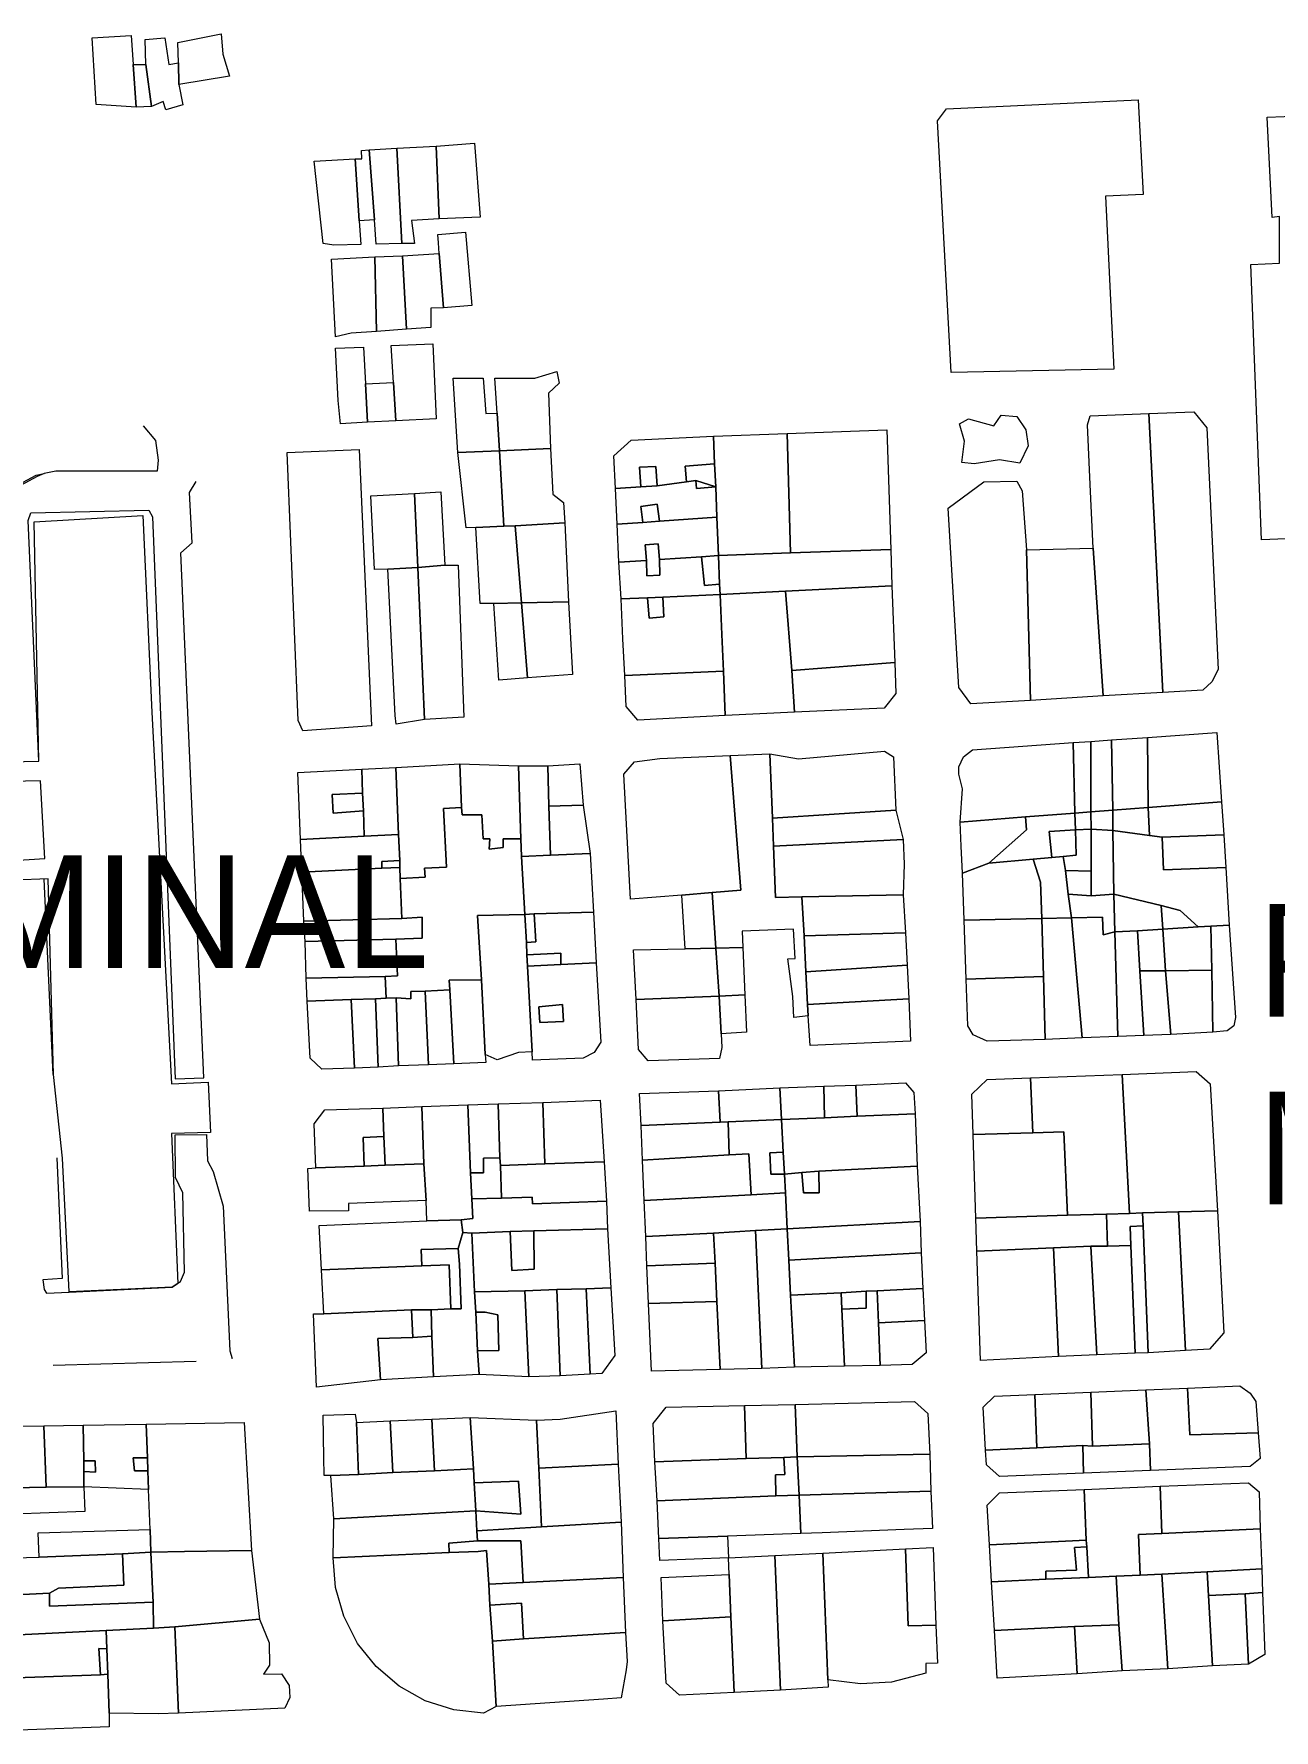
# Model space of a CAD drawing. Header units: inches. Extents: x 1138763 to 1140867, y 1050756 to 1053008.
# Drawn here: x 1139404.4 to 1139679.6, y 1052629.6 to 1053006 of the extents above; entities that cross this region are included whole.
import ezdxf

# ---------------------------------------------------------------- set-up
doc = ezdxf.new("R2010")
doc.units = ezdxf.units.IN
doc.header["$MEASUREMENT"] = 0
doc.linetypes.add('HIDDEN2', pattern=[0.1875, 0.125, -0.0625])
for name, color, linetype, lineweight in [('INTERCEPTORES REDISEÑADOS', 92, 'HIDDEN2', 53), ('LimEdif_AM', 44, 'Continuous', 5), ('ViaPrin_AM', 1, 'Continuous', 15)]:
    doc.layers.add(name, color=color, linetype=linetype, lineweight=lineweight)

msp = doc.modelspace()

# ---------------------------------------------------------------- linework, layer by layer
at = {"layer": 'LimEdif_AM'}
for points in [[(1139426.44, 1052999.25), (1139427.06, 1052989.75), (1139418.19, 1052990.37), (1139417.31, 1053005.12), (1139425.94, 1053005.62), (1139426.44, 1052999.25)], [(1139429.19, 1052999.25), (1139429.06, 1053004.75), (1139433.44, 1053005.12), (1139434.31, 1052999.25), (1139436.44, 1052999.62), (1139436.56, 1052994.75), (1139437.44, 1052990.25), (1139433.69, 1052989.12), (1139433.06, 1052991), (1139430.44, 1052989.87), (1139429.19, 1052999.25)], [(1139445.94, 1053006), (1139446.31, 1053001.5), (1139447.81, 1052996.62), (1139436.56, 1052994.75), (1139436.44, 1052999.62), (1139436.31, 1053004.12), (1139445.94, 1053006)], [(1139426.44, 1052999.25), (1139429.19, 1052999.25), (1139430.44, 1052989.87), (1139427.06, 1052989.75), (1139426.44, 1052999.25)], [(1139607.94, 1052930.87), (1139604.94, 1052986.75), (1139606.94, 1052989.37), (1139649.44, 1052991.37), (1139650.56, 1052970.37), (1139642.19, 1052970), (1139644.06, 1052931.62), (1139607.94, 1052930.87)], [(1139693.19, 1052965.87), (1139690.19, 1052965.75), (1139690.69, 1052955.75), (1139693.19, 1052956), (1139693.19, 1052894.37), (1139676.81, 1052893.75), (1139674.44, 1052954.87), (1139680.81, 1052955.12), (1139680.81, 1052965.5), (1139679.19, 1052965.25), (1139678.06, 1052987.5), (1139693.19, 1052988.12), (1139693.19, 1052965.87)], [(1139478.81, 1052980.25), (1139484.94, 1052980.62), (1139486.06, 1052959.5), (1139480.31, 1052959.37), (1139479.94, 1052964.75), (1139478.81, 1052980.25)], [(1139484.94, 1052980.62), (1139493.69, 1052981.12), (1139494.31, 1052965), (1139488.19, 1052964.62), (1139488.81, 1052959.5), (1139486.06, 1052959.5), (1139484.94, 1052980.62)], [(1139493.69, 1052981.12), (1139502.19, 1052981.75), (1139503.44, 1052965.37), (1139494.31, 1052965), (1139493.69, 1052981.12)], [(1139476.56, 1052964.5), (1139476.94, 1052959.25), (1139470.94, 1052959.12), (1139468.56, 1052959.5), (1139466.56, 1052977.75), (1139475.69, 1052978.25), (1139476.56, 1052964.5)], [(1139475.69, 1052978.25), (1139477.19, 1052978.25), (1139477.06, 1052980.12), (1139478.81, 1052980.25), (1139479.94, 1052964.75), (1139476.56, 1052964.5), (1139475.69, 1052978.25)], [(1139494.31, 1052957.25), (1139494.19, 1052959.62), (1139494.06, 1052961.5), (1139500.19, 1052962), (1139501.56, 1052945.75), (1139495.31, 1052945.25), (1139494.31, 1052957.25)], [(1139480.44, 1052940), (1139474.81, 1052939.62), (1139471.31, 1052938.75), (1139470.44, 1052956), (1139480.06, 1052956.5), (1139480.44, 1052940)], [(1139480.06, 1052956.5), (1139486.19, 1052956.75), (1139487.06, 1052940.5), (1139480.44, 1052940), (1139480.06, 1052956.5)], [(1139486.19, 1052956.75), (1139494.31, 1052957.25), (1139495.31, 1052945.25), (1139492.44, 1052945.12), (1139492.44, 1052940.87), (1139487.06, 1052940.5), (1139486.19, 1052956.75)], [(1139477.94, 1052928.37), (1139478.44, 1052919.87), (1139472.44, 1052919.5), (1139471.94, 1052924.62), (1139471.31, 1052936.25), (1139477.56, 1052936.5), (1139477.94, 1052928.37)], [(1139484.19, 1052928.62), (1139483.69, 1052936.87), (1139492.94, 1052937.25), (1139493.69, 1052920.62), (1139484.69, 1052920.12), (1139484.19, 1052928.62)], [(1139477.94, 1052928.37), (1139484.19, 1052928.62), (1139484.69, 1052920.12), (1139478.44, 1052919.87), (1139477.94, 1052928.37)], [(1139507.69, 1052913.5), (1139498.44, 1052913.12), (1139497.44, 1052929.62), (1139504.06, 1052929.62), (1139504.69, 1052921.75), (1139507.19, 1052921.87), (1139507.69, 1052913.5)], [(1139507.19, 1052921.87), (1139506.69, 1052929.62), (1139515.56, 1052929.62), (1139520.44, 1052931.12), (1139520.94, 1052928.5), (1139518.56, 1052926.25), (1139519.06, 1052914), (1139507.69, 1052913.5), (1139507.19, 1052921.87)], [(1139613.06, 1052910.62), (1139610.31, 1052910.87), (1139610.94, 1052915.62), (1139609.81, 1052919.5), (1139611.81, 1052920.62), (1139617.44, 1052919), (1139619.06, 1052921.37), (1139622.56, 1052921.12), (1139624.56, 1052918.12), (1139625.06, 1052914.62), (1139623.19, 1052910.75), (1139618.69, 1052911.5), (1139613.06, 1052910.62)], [(1139639.44, 1052891.87), (1139638.81, 1052906), (1139638.19, 1052919.25), (1139638.81, 1052921.25), (1139651.81, 1052921.75), (1139654.94, 1052859.87), (1139641.69, 1052859.12), (1139639.44, 1052891.87)], [(1139651.81, 1052921.75), (1139661.81, 1052922.12), (1139664.69, 1052918.62), (1139667.19, 1052865), (1139665.81, 1052862.25), (1139663.81, 1052860.37), (1139654.94, 1052859.87), (1139651.81, 1052921.75)], [(1139555.44, 1052910.62), (1139548.94, 1052910.12), (1139549.19, 1052906.62), (1139542.69, 1052905.75), (1139542.44, 1052910), (1139538.81, 1052909.87), (1139539.06, 1052905.5), (1139533.44, 1052905.12), (1139533.06, 1052912.37), (1139536.94, 1052915.87), (1139555.19, 1052916.75), (1139555.44, 1052910.62)], [(1139555.19, 1052916.75), (1139571.56, 1052917.37), (1139572.31, 1052890.87), (1139556.31, 1052890.25), (1139555.94, 1052898.75), (1139555.69, 1052905.5), (1139555.44, 1052910.62), (1139555.19, 1052916.75)], [(1139571.56, 1052917.37), (1139593.69, 1052918.12), (1139594.56, 1052891.62), (1139572.31, 1052890.87), (1139571.56, 1052917.37)], [(1139464.06, 1052851.37), (1139463.06, 1052853.62), (1139460.56, 1052913.12), (1139476.56, 1052913.75), (1139479.31, 1052852.5), (1139464.06, 1052851.37)], [(1139507.69, 1052913.5), (1139508.69, 1052896.75), (1139502.44, 1052896.5), (1139500.31, 1052896.37), (1139498.44, 1052913.12), (1139507.69, 1052913.5)], [(1139519.06, 1052914), (1139519.56, 1052903.87), (1139521.94, 1052902), (1139522.19, 1052897.5), (1139511.19, 1052896.87), (1139508.69, 1052896.75), (1139507.69, 1052913.5), (1139519.06, 1052914)], [(1139542.69, 1052905.75), (1139539.06, 1052905.5), (1139538.81, 1052909.87), (1139542.44, 1052910), (1139542.69, 1052905.75)], [(1139551.31, 1052906.87), (1139549.19, 1052906.62), (1139548.94, 1052910.12), (1139555.44, 1052910.62), (1139555.69, 1052905.5), (1139551.31, 1052906.87)], [(1139551.31, 1052906.87), (1139551.44, 1052905.12), (1139555.69, 1052905.5), (1139555.94, 1052898.75), (1139543.19, 1052897.87), (1139542.69, 1052901.62), (1139539.06, 1052901.12), (1139539.56, 1052897.62), (1139533.81, 1052897.25), (1139533.44, 1052905.12), (1139539.06, 1052905.5), (1139542.69, 1052905.75), (1139549.19, 1052906.62), (1139551.31, 1052906.87)], [(1139555.69, 1052905.5), (1139551.44, 1052905.12), (1139551.31, 1052906.87), (1139555.69, 1052905.5)], [(1139624.69, 1052891.5), (1139625.56, 1052858.12), (1139612.31, 1052857.37), (1139609.69, 1052861), (1139607.31, 1052900.75), (1139615.19, 1052906.62), (1139622.56, 1052906.75), (1139623.69, 1052904.62), (1139624.69, 1052891.5)], [(1139489.56, 1052887.62), (1139482.94, 1052887.25), (1139479.94, 1052887.12), (1139479.19, 1052903.5), (1139488.81, 1052904), (1139489.56, 1052887.62)], [(1139488.81, 1052904), (1139494.69, 1052904.37), (1139495.56, 1052888.12), (1139489.56, 1052887.62), (1139488.81, 1052904)], [(1139543.19, 1052897.87), (1139539.56, 1052897.62), (1139539.06, 1052901.12), (1139542.69, 1052901.62), (1139543.19, 1052897.87)], [(1139412.19, 1052726.87), (1139410.69, 1052756.5), (1139408.69, 1052775.12), (1139407.56, 1052818.5), (1139400.06, 1052818.25), (1139399.81, 1052822.62), (1139406.81, 1052823), (1139405.81, 1052840.25), (1139399.19, 1052840.12), (1139398.94, 1052844.5), (1139405.44, 1052844.62), (1139404.44, 1052897.75), (1139428.56, 1052899.12), (1139430.56, 1052855.5), (1139434.94, 1052773), (1139443.06, 1052773.37), (1139443.56, 1052762.25), (1139434.94, 1052762), (1139436.31, 1052728.75), (1139435.06, 1052727.87), (1139412.19, 1052726.87)], [(1139555.94, 1052898.75), (1139556.31, 1052890.25), (1139552.56, 1052890), (1139543.19, 1052889.37), (1139542.94, 1052892.87), (1139540.06, 1052892.62), (1139540.31, 1052889.12), (1139534.19, 1052888.75), (1139533.81, 1052897.25), (1139539.56, 1052897.62), (1139543.19, 1052897.87), (1139555.94, 1052898.75)], [(1139511.19, 1052896.87), (1139512.56, 1052879.75), (1139506.44, 1052879.62), (1139503.44, 1052879.62), (1139502.44, 1052896.5), (1139508.69, 1052896.75), (1139511.19, 1052896.87)], [(1139522.19, 1052897.5), (1139523.06, 1052880), (1139512.56, 1052879.75), (1139511.19, 1052896.87), (1139522.19, 1052897.5)], [(1139543.19, 1052889.37), (1139543.31, 1052885.87), (1139540.44, 1052885.75), (1139540.31, 1052889.12), (1139540.06, 1052892.62), (1139542.94, 1052892.87), (1139543.19, 1052889.37)], [(1139594.56, 1052891.62), (1139594.81, 1052883.5), (1139571.19, 1052882.37), (1139556.69, 1052881.62), (1139556.56, 1052883.87), (1139556.31, 1052890.25), (1139572.31, 1052890.87), (1139594.56, 1052891.62)], [(1139624.69, 1052891.5), (1139639.44, 1052891.87), (1139641.69, 1052859.12), (1139625.56, 1052858.12), (1139624.69, 1052891.5)], [(1139489.56, 1052887.62), (1139491.06, 1052853.87), (1139484.81, 1052852.87), (1139484.56, 1052854.75), (1139482.94, 1052887.25), (1139489.56, 1052887.62)], [(1139495.56, 1052888.12), (1139498.56, 1052888.12), (1139499.81, 1052854.37), (1139491.06, 1052853.87), (1139489.56, 1052887.62), (1139495.56, 1052888.12)], [(1139552.56, 1052890), (1139553.19, 1052883.62), (1139556.56, 1052883.87), (1139556.69, 1052881.62), (1139543.94, 1052881), (1139540.56, 1052880.87), (1139534.69, 1052880.62), (1139534.19, 1052888.75), (1139540.31, 1052889.12), (1139540.44, 1052885.75), (1139543.31, 1052885.87), (1139543.19, 1052889.37), (1139552.56, 1052890)], [(1139556.31, 1052890.25), (1139556.56, 1052883.87), (1139553.19, 1052883.62), (1139552.56, 1052890), (1139556.31, 1052890.25)], [(1139594.81, 1052883.5), (1139595.44, 1052866.5), (1139572.56, 1052864.75), (1139571.19, 1052882.37), (1139594.81, 1052883.5)], [(1139512.56, 1052879.75), (1139513.94, 1052863.12), (1139507.56, 1052862.62), (1139506.44, 1052879.62), (1139512.56, 1052879.75)], [(1139523.06, 1052880), (1139523.94, 1052863.87), (1139513.94, 1052863.12), (1139512.56, 1052879.75), (1139523.06, 1052880)], [(1139556.69, 1052881.62), (1139557.06, 1052872.75), (1139557.44, 1052864.62), (1139535.56, 1052863.62), (1139535.06, 1052871.75), (1139534.69, 1052880.62), (1139540.56, 1052880.87), (1139540.94, 1052876.37), (1139544.19, 1052876.62), (1139543.94, 1052881), (1139556.69, 1052881.62)], [(1139543.94, 1052881), (1139544.19, 1052876.62), (1139540.94, 1052876.37), (1139540.56, 1052880.87), (1139543.94, 1052881)], [(1139571.19, 1052882.37), (1139572.56, 1052864.75), (1139573.19, 1052855.5), (1139557.81, 1052854.75), (1139557.44, 1052864.62), (1139557.06, 1052872.75), (1139556.69, 1052881.62), (1139571.19, 1052882.37)], [(1139557.44, 1052864.62), (1139557.81, 1052854.75), (1139538.44, 1052853.75), (1139535.81, 1052856.75), (1139535.56, 1052863.62), (1139557.44, 1052864.62)], [(1139595.44, 1052866.5), (1139595.69, 1052859.62), (1139593.06, 1052856.37), (1139573.19, 1052855.5), (1139572.56, 1052864.75), (1139595.44, 1052866.5)], [(1139635.06, 1052848.75), (1139638.94, 1052849), (1139638.94, 1052833.37), (1139635.44, 1052833.12), (1139635.06, 1052848.75)], [(1139638.94, 1052849), (1139643.56, 1052849.37), (1139643.81, 1052833.75), (1139638.94, 1052833.37), (1139638.94, 1052849)], [(1139643.56, 1052849.37), (1139651.56, 1052849.87), (1139651.69, 1052834.37), (1139643.81, 1052833.75), (1139643.56, 1052849.37)], [(1139651.56, 1052849.87), (1139666.94, 1052851), (1139667.94, 1052835.62), (1139651.69, 1052834.37), (1139651.56, 1052849.87)], [(1139554.94, 1052815.5), (1139548.19, 1052814.87), (1139536.81, 1052814), (1139535.31, 1052841.75), (1139537.69, 1052844.5), (1139543.31, 1052845.25), (1139558.94, 1052845.87), (1139561.31, 1052816), (1139554.94, 1052815.5)], [(1139558.94, 1052845.87), (1139567.69, 1052846.25), (1139568.31, 1052832), (1139568.56, 1052825.75), (1139568.94, 1052814.37), (1139574.81, 1052814.5), (1139575.31, 1052805.87), (1139575.69, 1052797.87), (1139576.06, 1052790.62), (1139576.19, 1052788.12), (1139573.06, 1052787.75), (1139572.81, 1052792.37), (1139571.69, 1052800.75), (1139573.31, 1052800.87), (1139572.94, 1052807.37), (1139561.56, 1052806.87), (1139561.69, 1052803.25), (1139555.69, 1052803.12), (1139554.94, 1052815.5), (1139561.31, 1052816), (1139558.94, 1052845.87)], [(1139567.69, 1052846.25), (1139574.06, 1052845.12), (1139593.19, 1052846.87), (1139595.19, 1052845.62), (1139595.69, 1052833.75), (1139568.31, 1052832), (1139567.69, 1052846.25)], [(1139635.44, 1052833.12), (1139624.44, 1052832.25), (1139609.94, 1052831.12), (1139610.44, 1052838.5), (1139609.69, 1052841.75), (1139609.69, 1052843.37), (1139610.69, 1052845.62), (1139612.69, 1052847.12), (1139635.06, 1052848.75), (1139635.44, 1052833.12)], [(1139477.31, 1052837.5), (1139470.56, 1052837.25), (1139470.81, 1052833.12), (1139477.56, 1052833.62), (1139477.69, 1052828), (1139463.56, 1052827.25), (1139462.94, 1052842.12), (1139477.19, 1052842.87), (1139477.31, 1052837.5)], [(1139477.19, 1052842.87), (1139484.69, 1052843.25), (1139485.31, 1052828.37), (1139477.69, 1052828), (1139477.56, 1052833.62), (1139477.31, 1052837.5), (1139477.19, 1052842.87)], [(1139484.69, 1052843.25), (1139498.94, 1052844), (1139499.31, 1052834.37), (1139495.31, 1052834.12), (1139495.94, 1052821.12), (1139491.06, 1052820.87), (1139491.19, 1052818.87), (1139485.69, 1052818.62), (1139485.56, 1052821), (1139485.56, 1052822.62), (1139485.31, 1052828.37), (1139484.69, 1052843.25)], [(1139498.94, 1052844), (1139511.94, 1052843.62), (1139512.44, 1052827.37), (1139508.56, 1052827.37), (1139508.56, 1052825.5), (1139505.44, 1052825.12), (1139505.56, 1052827.37), (1139504.06, 1052827.37), (1139503.81, 1052832.75), (1139499.44, 1052832.75), (1139499.31, 1052834.37), (1139498.94, 1052844)], [(1139511.94, 1052843.62), (1139518.44, 1052843.62), (1139518.69, 1052834.62), (1139519.06, 1052823.75), (1139512.56, 1052823.5), (1139512.44, 1052827.37), (1139511.94, 1052843.62)], [(1139518.44, 1052843.62), (1139525.56, 1052844), (1139526.31, 1052834.87), (1139518.69, 1052834.62), (1139518.44, 1052843.62)], [(1139477.56, 1052833.62), (1139470.81, 1052833.12), (1139470.56, 1052837.25), (1139477.31, 1052837.5), (1139477.56, 1052833.62)], [(1139512.44, 1052827.37), (1139512.56, 1052823.5), (1139513.31, 1052810.62), (1139502.81, 1052810.37), (1139503.69, 1052796.12), (1139496.56, 1052796), (1139496.69, 1052793.87), (1139491.19, 1052793.62), (1139488.06, 1052793.5), (1139488.06, 1052791.87), (1139484.81, 1052792.12), (1139482.56, 1052792), (1139482.31, 1052796.87), (1139485.06, 1052797), (1139484.69, 1052805.12), (1139490.56, 1052805.37), (1139490.56, 1052810), (1139486.06, 1052809.75), (1139485.69, 1052818.62), (1139491.19, 1052818.87), (1139491.06, 1052820.87), (1139495.94, 1052821.12), (1139495.31, 1052834.12), (1139499.31, 1052834.37), (1139499.44, 1052832.75), (1139503.81, 1052832.75), (1139504.06, 1052827.37), (1139505.56, 1052827.37), (1139505.44, 1052825.12), (1139508.56, 1052825.5), (1139508.56, 1052827.37), (1139512.44, 1052827.37)], [(1139526.31, 1052834.87), (1139527.81, 1052824.12), (1139519.06, 1052823.75), (1139518.69, 1052834.62), (1139526.31, 1052834.87)], [(1139651.69, 1052834.37), (1139651.94, 1052828.12), (1139643.81, 1052829.25), (1139643.81, 1052833.75), (1139651.69, 1052834.37)], [(1139667.94, 1052835.62), (1139668.44, 1052828.25), (1139654.81, 1052827.75), (1139651.94, 1052828.12), (1139651.69, 1052834.37), (1139667.94, 1052835.62)], [(1139595.69, 1052833.75), (1139597.31, 1052827.25), (1139568.56, 1052825.75), (1139568.31, 1052832), (1139595.69, 1052833.75)], [(1139624.44, 1052832.25), (1139624.69, 1052829.37), (1139616.31, 1052822), (1139610.44, 1052819.75), (1139610.19, 1052825.75), (1139609.94, 1052831.12), (1139624.44, 1052832.25)], [(1139635.44, 1052833.12), (1139635.56, 1052829.37), (1139629.69, 1052829), (1139630.31, 1052823.25), (1139626.19, 1052822.87), (1139616.31, 1052822), (1139624.69, 1052829.37), (1139624.44, 1052832.25), (1139635.44, 1052833.12)], [(1139638.94, 1052833.37), (1139639.06, 1052829.5), (1139635.56, 1052829.37), (1139635.44, 1052833.12), (1139638.94, 1052833.37)], [(1139643.81, 1052833.75), (1139643.81, 1052829.25), (1139639.06, 1052829.5), (1139638.94, 1052833.37), (1139643.81, 1052833.75)], [(1139485.31, 1052828.37), (1139485.56, 1052822.62), (1139481.56, 1052822.37), (1139481.56, 1052820.87), (1139463.81, 1052820), (1139463.56, 1052827.25), (1139477.69, 1052828), (1139485.31, 1052828.37)], [(1139597.31, 1052827.25), (1139597.56, 1052821.75), (1139597.31, 1052815), (1139574.81, 1052814.5), (1139568.94, 1052814.37), (1139568.56, 1052825.75), (1139597.31, 1052827.25)], [(1139632.81, 1052823.5), (1139630.31, 1052823.25), (1139629.69, 1052829), (1139635.56, 1052829.37), (1139635.69, 1052823.75), (1139632.81, 1052823.5)], [(1139639.06, 1052829.5), (1139639.06, 1052824), (1139639.06, 1052820.25), (1139633.31, 1052820.37), (1139632.81, 1052823.5), (1139635.69, 1052823.75), (1139635.56, 1052829.37), (1139639.06, 1052829.5)], [(1139643.81, 1052829.25), (1139644.06, 1052815.12), (1139639.06, 1052814.75), (1139639.06, 1052820.25), (1139639.06, 1052824), (1139639.06, 1052829.5), (1139643.81, 1052829.25)], [(1139651.94, 1052828.12), (1139654.81, 1052827.75), (1139655.06, 1052820.5), (1139668.94, 1052821), (1139669.69, 1052808.25), (1139665.56, 1052808), (1139662.81, 1052807.87), (1139658.81, 1052811.5), (1139654.56, 1052812.62), (1139644.06, 1052815.12), (1139643.81, 1052829.25), (1139651.94, 1052828.12)], [(1139668.44, 1052828.25), (1139668.94, 1052821), (1139655.06, 1052820.5), (1139654.81, 1052827.75), (1139668.44, 1052828.25)], [(1139485.56, 1052821), (1139481.56, 1052820.87), (1139481.56, 1052822.37), (1139485.56, 1052822.62), (1139485.56, 1052821)], [(1139527.81, 1052824.12), (1139528.56, 1052811.12), (1139515.44, 1052810.75), (1139513.31, 1052810.62), (1139512.56, 1052823.5), (1139519.06, 1052823.75), (1139527.81, 1052824.12)], [(1139626.19, 1052822.87), (1139627.81, 1052817.75), (1139628.06, 1052809.75), (1139610.81, 1052809.37), (1139610.44, 1052819.75), (1139616.31, 1052822), (1139626.19, 1052822.87)], [(1139632.81, 1052823.5), (1139633.31, 1052820.37), (1139633.94, 1052815.12), (1139634.69, 1052809.87), (1139628.06, 1052809.75), (1139627.81, 1052817.75), (1139626.19, 1052822.87), (1139630.31, 1052823.25), (1139632.81, 1052823.5)], [(1139485.56, 1052821), (1139485.69, 1052818.62), (1139486.06, 1052809.75), (1139464.31, 1052809.12), (1139463.81, 1052820), (1139481.56, 1052820.87), (1139485.56, 1052821)], [(1139639.06, 1052820.25), (1139639.06, 1052814.75), (1139633.94, 1052815.12), (1139633.31, 1052820.37), (1139639.06, 1052820.25)], [(1139554.94, 1052815.5), (1139555.69, 1052803.12), (1139548.94, 1052803), (1139548.19, 1052814.87), (1139554.94, 1052815.5)], [(1139597.31, 1052815), (1139597.81, 1052806.5), (1139575.31, 1052805.87), (1139574.81, 1052814.5), (1139597.31, 1052815)], [(1139644.06, 1052815.12), (1139644.31, 1052806.75), (1139641.69, 1052806.12), (1139641.56, 1052810), (1139634.69, 1052809.87), (1139633.94, 1052815.12), (1139639.06, 1052814.75), (1139644.06, 1052815.12)], [(1139654.56, 1052812.62), (1139654.94, 1052807.37), (1139649.31, 1052807), (1139644.31, 1052806.75), (1139644.06, 1052815.12), (1139654.56, 1052812.62)], [(1139662.81, 1052807.87), (1139654.94, 1052807.37), (1139654.56, 1052812.62), (1139658.81, 1052811.5), (1139662.81, 1052807.87)], [(1139486.06, 1052809.75), (1139490.56, 1052810), (1139490.56, 1052805.37), (1139484.69, 1052805.12), (1139464.56, 1052804.62), (1139464.31, 1052809.12), (1139486.06, 1052809.75)], [(1139513.69, 1052804.37), (1139513.81, 1052801.62), (1139513.94, 1052799.12), (1139514.94, 1052780.12), (1139511.94, 1052780), (1139507.19, 1052778.37), (1139504.56, 1052779.5), (1139503.69, 1052796.12), (1139502.81, 1052810.37), (1139513.31, 1052810.62), (1139513.69, 1052804.37)], [(1139515.44, 1052810.75), (1139515.81, 1052804.5), (1139513.69, 1052804.37), (1139513.31, 1052810.62), (1139515.44, 1052810.75)], [(1139528.56, 1052811.12), (1139529.19, 1052799.87), (1139521.31, 1052799.5), (1139521.31, 1052802), (1139513.81, 1052801.62), (1139513.69, 1052804.37), (1139515.81, 1052804.5), (1139515.44, 1052810.75), (1139528.56, 1052811.12)], [(1139628.06, 1052809.75), (1139628.44, 1052796.87), (1139611.31, 1052796.25), (1139610.81, 1052809.37), (1139628.06, 1052809.75)], [(1139634.69, 1052809.87), (1139637.06, 1052783.25), (1139628.81, 1052782.87), (1139628.44, 1052796.87), (1139628.06, 1052809.75), (1139634.69, 1052809.87)], [(1139644.31, 1052806.75), (1139644.94, 1052783.5), (1139637.06, 1052783.25), (1139634.69, 1052809.87), (1139641.56, 1052810), (1139641.69, 1052806.12), (1139644.31, 1052806.75)], [(1139665.56, 1052808), (1139665.81, 1052798.25), (1139655.56, 1052798.12), (1139654.94, 1052807.37), (1139662.81, 1052807.87), (1139665.56, 1052808)], [(1139669.69, 1052808.25), (1139671.06, 1052787.75), (1139670.69, 1052785.87), (1139669.19, 1052784.75), (1139666.06, 1052784.5), (1139665.81, 1052798.25), (1139665.56, 1052808), (1139669.69, 1052808.25)], [(1139484.69, 1052805.12), (1139485.06, 1052797), (1139482.31, 1052796.87), (1139464.81, 1052796.5), (1139464.56, 1052804.62), (1139484.69, 1052805.12)], [(1139597.81, 1052806.5), (1139598.19, 1052799.37), (1139575.69, 1052797.87), (1139575.31, 1052805.87), (1139597.81, 1052806.5)], [(1139649.31, 1052807), (1139649.81, 1052798.12), (1139650.69, 1052783.75), (1139644.94, 1052783.5), (1139644.31, 1052806.75), (1139649.31, 1052807)], [(1139654.94, 1052807.37), (1139655.56, 1052798.12), (1139649.81, 1052798.12), (1139649.31, 1052807), (1139654.94, 1052807.37)], [(1139521.31, 1052799.5), (1139513.94, 1052799.12), (1139513.81, 1052801.62), (1139521.31, 1052802), (1139521.31, 1052799.5)], [(1139555.69, 1052803.12), (1139556.44, 1052792.5), (1139538.06, 1052791.75), (1139537.44, 1052802.75), (1139548.94, 1052803), (1139555.69, 1052803.12)], [(1139561.69, 1052803.25), (1139562.19, 1052792.75), (1139556.44, 1052792.5), (1139555.69, 1052803.12), (1139561.69, 1052803.25)], [(1139482.31, 1052796.87), (1139482.56, 1052792), (1139480.19, 1052791.87), (1139474.81, 1052791.75), (1139465.06, 1052791.37), (1139464.81, 1052796.5), (1139482.31, 1052796.87)], [(1139529.19, 1052799.87), (1139530.19, 1052782.25), (1139528.69, 1052780), (1139526.31, 1052778.75), (1139515.06, 1052778.25), (1139514.94, 1052780.12), (1139513.94, 1052799.12), (1139521.31, 1052799.5), (1139529.19, 1052799.87)], [(1139598.19, 1052799.37), (1139598.56, 1052791.87), (1139576.06, 1052790.62), (1139575.69, 1052797.87), (1139598.19, 1052799.37)], [(1139628.44, 1052796.87), (1139628.81, 1052782.87), (1139615.94, 1052782.5), (1139612.81, 1052783.87), (1139611.69, 1052785.87), (1139611.31, 1052796.25), (1139628.44, 1052796.87)], [(1139655.56, 1052798.12), (1139656.69, 1052784), (1139650.69, 1052783.75), (1139649.81, 1052798.12), (1139655.56, 1052798.12)], [(1139665.81, 1052798.25), (1139666.06, 1052784.5), (1139656.69, 1052784), (1139655.56, 1052798.12), (1139665.81, 1052798.25)], [(1139491.19, 1052793.62), (1139491.94, 1052777.25), (1139485.31, 1052777), (1139484.81, 1052792.12), (1139488.06, 1052791.87), (1139488.06, 1052793.5), (1139491.19, 1052793.62)], [(1139496.69, 1052793.87), (1139497.56, 1052777.5), (1139491.94, 1052777.25), (1139491.19, 1052793.62), (1139496.69, 1052793.87)], [(1139503.69, 1052796.12), (1139504.56, 1052779.5), (1139504.69, 1052777.75), (1139497.56, 1052777.5), (1139496.69, 1052793.87), (1139496.56, 1052796), (1139503.69, 1052796.12)], [(1139556.44, 1052792.5), (1139556.94, 1052784.12), (1139557.06, 1052781.12), (1139556.56, 1052778.62), (1139540.69, 1052778.12), (1139538.56, 1052780.62), (1139538.06, 1052791.75), (1139556.44, 1052792.5)], [(1139562.19, 1052792.75), (1139562.56, 1052784.5), (1139556.94, 1052784.12), (1139556.44, 1052792.5), (1139562.19, 1052792.75)], [(1139474.81, 1052791.75), (1139475.56, 1052776.5), (1139468.31, 1052776.25), (1139465.69, 1052778.75), (1139465.06, 1052791.37), (1139474.81, 1052791.75)], [(1139480.19, 1052791.87), (1139480.81, 1052776.75), (1139475.56, 1052776.5), (1139474.81, 1052791.75), (1139480.19, 1052791.87)], [(1139484.81, 1052792.12), (1139485.31, 1052777), (1139480.81, 1052776.75), (1139480.19, 1052791.87), (1139482.56, 1052792), (1139484.81, 1052792.12)], [(1139516.69, 1052786.62), (1139521.94, 1052786.87), (1139521.69, 1052790.62), (1139516.44, 1052790.12), (1139516.69, 1052786.62)], [(1139516.69, 1052786.62), (1139516.44, 1052790.12), (1139521.69, 1052790.62), (1139521.94, 1052786.87), (1139516.69, 1052786.62)], [(1139598.56, 1052791.87), (1139598.94, 1052782.5), (1139576.69, 1052781.5), (1139576.19, 1052788.12), (1139576.06, 1052790.62), (1139598.56, 1052791.87)], [(1139626.06, 1052762.12), (1139612.81, 1052761.75), (1139612.56, 1052770.75), (1139615.94, 1052774), (1139625.56, 1052774.37), (1139626.06, 1052762.12)], [(1139625.56, 1052774.37), (1139645.94, 1052775.12), (1139647.56, 1052744.25), (1139642.44, 1052744.12), (1139633.81, 1052743.87), (1139632.94, 1052762.37), (1139626.06, 1052762.12), (1139625.56, 1052774.37)], [(1139645.94, 1052775.12), (1139662.31, 1052775.75), (1139665.44, 1052773), (1139667.06, 1052744.87), (1139658.44, 1052744.62), (1139650.44, 1052744.37), (1139647.56, 1052744.25), (1139645.94, 1052775.12)], [(1139556.69, 1052764.5), (1139539.19, 1052763.75), (1139538.81, 1052770.87), (1139556.31, 1052771.5), (1139556.69, 1052764.5)], [(1139556.31, 1052771.5), (1139569.94, 1052772.12), (1139570.31, 1052765.12), (1139558.44, 1052764.62), (1139556.69, 1052764.5), (1139556.31, 1052771.5)], [(1139569.94, 1052772.12), (1139579.69, 1052772.5), (1139579.81, 1052765.5), (1139570.31, 1052765.12), (1139569.94, 1052772.12)], [(1139579.69, 1052772.5), (1139586.81, 1052772.75), (1139587.06, 1052765.87), (1139579.81, 1052765.5), (1139579.69, 1052772.5)], [(1139586.81, 1052772.75), (1139597.81, 1052773.25), (1139599.69, 1052771.12), (1139599.94, 1052766.37), (1139587.06, 1052765.87), (1139586.81, 1052772.75)], [(1139482.06, 1052761.37), (1139477.44, 1052761.12), (1139477.69, 1052754.75), (1139466.94, 1052754.37), (1139466.56, 1052764.12), (1139468.94, 1052767.25), (1139481.81, 1052767.62), (1139482.06, 1052761.37)], [(1139481.81, 1052767.62), (1139490.44, 1052768), (1139490.94, 1052755.25), (1139482.31, 1052755), (1139482.06, 1052761.37), (1139481.81, 1052767.62)], [(1139490.44, 1052768), (1139500.69, 1052768.37), (1139501.31, 1052753.25), (1139501.56, 1052747.5), (1139501.81, 1052743.12), (1139499.19, 1052742.87), (1139491.56, 1052742.62), (1139491.44, 1052747.12), (1139490.94, 1052755.25), (1139490.44, 1052768)], [(1139500.69, 1052768.37), (1139507.44, 1052768.62), (1139507.81, 1052756.62), (1139504.19, 1052756.5), (1139504.19, 1052753.25), (1139501.31, 1052753.25), (1139500.69, 1052768.37)], [(1139507.44, 1052768.62), (1139517.31, 1052768.87), (1139517.81, 1052755.25), (1139507.94, 1052754.87), (1139507.81, 1052756.62), (1139507.44, 1052768.62)], [(1139517.31, 1052768.87), (1139530.06, 1052769.37), (1139530.94, 1052755.75), (1139517.81, 1052755.25), (1139517.31, 1052768.87)], [(1139599.94, 1052766.37), (1139600.44, 1052754.75), (1139578.56, 1052753.62), (1139574.81, 1052753.37), (1139570.94, 1052753), (1139570.69, 1052757.87), (1139570.31, 1052765.12), (1139579.81, 1052765.5), (1139587.06, 1052765.87), (1139599.94, 1052766.37)], [(1139558.44, 1052764.62), (1139558.69, 1052757.25), (1139539.44, 1052756.12), (1139539.19, 1052763.75), (1139556.69, 1052764.5), (1139558.44, 1052764.62)], [(1139570.31, 1052765.12), (1139570.69, 1052757.87), (1139567.69, 1052757.75), (1139567.94, 1052753), (1139570.94, 1052753), (1139571.19, 1052748.87), (1139563.56, 1052748.37), (1139563.06, 1052757.5), (1139558.69, 1052757.25), (1139558.44, 1052764.62), (1139570.31, 1052765.12)], [(1139626.06, 1052762.12), (1139632.94, 1052762.37), (1139633.81, 1052743.87), (1139613.44, 1052743.25), (1139612.81, 1052761.75), (1139626.06, 1052762.12)], [(1139482.31, 1052755), (1139477.69, 1052754.75), (1139477.44, 1052761.12), (1139482.06, 1052761.37), (1139482.31, 1052755)], [(1139490.94, 1052755.25), (1139491.44, 1052747.12), (1139474.19, 1052746.5), (1139474.19, 1052744.87), (1139465.56, 1052744.75), (1139465.19, 1052754.25), (1139466.94, 1052754.37), (1139477.69, 1052754.75), (1139482.31, 1052755), (1139490.94, 1052755.25)], [(1139507.94, 1052754.87), (1139508.19, 1052747.62), (1139501.56, 1052747.5), (1139501.31, 1052753.25), (1139504.19, 1052753.25), (1139504.19, 1052756.5), (1139507.81, 1052756.62), (1139507.94, 1052754.87)], [(1139530.94, 1052755.75), (1139531.44, 1052747), (1139515.06, 1052746.37), (1139514.94, 1052747.87), (1139508.19, 1052747.62), (1139507.94, 1052754.87), (1139517.81, 1052755.25), (1139530.94, 1052755.75)], [(1139558.69, 1052757.25), (1139563.06, 1052757.5), (1139563.56, 1052748.37), (1139539.81, 1052747.12), (1139539.44, 1052756.12), (1139558.69, 1052757.25)], [(1139570.94, 1052753), (1139567.94, 1052753), (1139567.69, 1052757.75), (1139570.69, 1052757.87), (1139570.94, 1052753)], [(1139600.44, 1052754.75), (1139601.06, 1052742.5), (1139571.56, 1052740.87), (1139571.19, 1052748.87), (1139570.94, 1052753), (1139574.81, 1052753.37), (1139575.19, 1052748.87), (1139578.69, 1052748.87), (1139578.56, 1052753.62), (1139600.44, 1052754.75)], [(1139578.56, 1052753.62), (1139578.69, 1052748.87), (1139575.19, 1052748.87), (1139574.81, 1052753.37), (1139578.56, 1052753.62)], [(1139508.19, 1052747.62), (1139514.94, 1052747.87), (1139515.06, 1052746.37), (1139531.44, 1052747), (1139531.69, 1052740.87), (1139515.31, 1052740.37), (1139510.06, 1052740.25), (1139501.56, 1052739.87), (1139499.56, 1052740), (1139499.19, 1052742.87), (1139501.81, 1052743.12), (1139501.56, 1052747.5), (1139508.19, 1052747.62)], [(1139571.19, 1052748.87), (1139571.56, 1052740.87), (1139564.56, 1052740.5), (1139555.19, 1052739.87), (1139540.19, 1052739.12), (1139539.81, 1052747.12), (1139563.56, 1052748.37), (1139571.19, 1052748.87)], [(1139642.44, 1052744.12), (1139642.69, 1052737), (1139638.94, 1052737), (1139630.69, 1052736.62), (1139613.69, 1052735.87), (1139613.44, 1052743.25), (1139633.81, 1052743.87), (1139642.44, 1052744.12)], [(1139650.44, 1052744.37), (1139650.56, 1052741.5), (1139647.69, 1052741.37), (1139647.81, 1052737.12), (1139642.69, 1052737), (1139642.44, 1052744.12), (1139647.56, 1052744.25), (1139650.44, 1052744.37)], [(1139658.44, 1052744.62), (1139659.94, 1052713.87), (1139651.69, 1052713.37), (1139650.56, 1052741.5), (1139650.44, 1052744.37), (1139658.44, 1052744.62)], [(1139667.06, 1052744.87), (1139668.44, 1052717.75), (1139665.31, 1052714.12), (1139659.94, 1052713.87), (1139658.44, 1052744.62), (1139667.06, 1052744.87)], [(1139499.19, 1052742.87), (1139499.56, 1052740), (1139498.56, 1052736.5), (1139490.31, 1052736.25), (1139490.44, 1052732.62), (1139468.19, 1052731.75), (1139467.69, 1052741.62), (1139491.56, 1052742.62), (1139499.19, 1052742.87)], [(1139501.56, 1052739.87), (1139502.19, 1052726.87), (1139502.44, 1052722.37), (1139502.81, 1052713.75), (1139503.19, 1052708.5), (1139493.06, 1052708), (1139492.69, 1052717), (1139492.56, 1052722.87), (1139496.94, 1052723.12), (1139499.19, 1052723.12), (1139498.81, 1052733), (1139498.56, 1052736.5), (1139499.56, 1052740), (1139501.56, 1052739.87)], [(1139531.69, 1052740.87), (1139532.44, 1052727.75), (1139526.94, 1052727.5), (1139520.44, 1052727.37), (1139513.31, 1052727.12), (1139502.19, 1052726.87), (1139501.56, 1052739.87), (1139510.06, 1052740.25), (1139510.44, 1052731.62), (1139515.44, 1052731.87), (1139515.31, 1052740.37), (1139531.69, 1052740.87)], [(1139515.31, 1052740.37), (1139515.44, 1052731.87), (1139510.44, 1052731.62), (1139510.06, 1052740.25), (1139515.31, 1052740.37)], [(1139555.19, 1052739.87), (1139555.56, 1052733.25), (1139540.44, 1052732.62), (1139540.19, 1052739.12), (1139555.19, 1052739.87)], [(1139564.56, 1052740.5), (1139565.94, 1052709.87), (1139556.69, 1052709.62), (1139555.94, 1052724.75), (1139555.56, 1052733.25), (1139555.19, 1052739.87), (1139564.56, 1052740.5)], [(1139571.56, 1052740.87), (1139571.94, 1052733.87), (1139572.31, 1052726.12), (1139573.19, 1052710.12), (1139565.94, 1052709.87), (1139564.56, 1052740.5), (1139571.56, 1052740.87)], [(1139601.06, 1052742.5), (1139601.31, 1052735.5), (1139571.94, 1052733.87), (1139571.56, 1052740.87), (1139601.06, 1052742.5)], [(1139650.56, 1052741.5), (1139651.69, 1052713.37), (1139648.81, 1052713.25), (1139647.81, 1052737.12), (1139647.69, 1052741.37), (1139650.56, 1052741.5)], [(1139498.56, 1052736.5), (1139498.81, 1052733), (1139499.19, 1052723.12), (1139496.94, 1052723.12), (1139496.56, 1052732.87), (1139490.44, 1052732.62), (1139490.31, 1052736.25), (1139498.56, 1052736.5)], [(1139630.69, 1052736.62), (1139631.81, 1052712.5), (1139614.44, 1052711.62), (1139613.69, 1052735.87), (1139630.69, 1052736.62)], [(1139638.94, 1052737), (1139640.31, 1052712.87), (1139631.81, 1052712.5), (1139630.69, 1052736.62), (1139638.94, 1052737)], [(1139647.81, 1052737.12), (1139648.81, 1052713.25), (1139640.31, 1052712.87), (1139638.94, 1052737), (1139642.69, 1052737), (1139647.81, 1052737.12)], [(1139490.44, 1052732.62), (1139496.56, 1052732.87), (1139496.94, 1052723.12), (1139492.56, 1052722.87), (1139488.19, 1052722.87), (1139468.69, 1052722), (1139468.19, 1052731.75), (1139490.44, 1052732.62)], [(1139555.56, 1052733.25), (1139555.94, 1052724.75), (1139540.81, 1052724.25), (1139540.44, 1052732.62), (1139555.56, 1052733.25)], [(1139601.31, 1052735.5), (1139601.69, 1052727.62), (1139591.56, 1052727.12), (1139589.06, 1052727), (1139583.56, 1052726.62), (1139572.31, 1052726.12), (1139571.94, 1052733.87), (1139601.31, 1052735.5)], [(1139513.31, 1052727.12), (1139514.19, 1052708), (1139503.19, 1052708.5), (1139502.81, 1052713.75), (1139507.56, 1052713.87), (1139507.31, 1052721.75), (1139504.56, 1052722.37), (1139502.44, 1052722.37), (1139502.19, 1052726.87), (1139513.31, 1052727.12)], [(1139520.44, 1052727.37), (1139521.19, 1052708.25), (1139514.19, 1052708), (1139513.31, 1052727.12), (1139520.44, 1052727.37)], [(1139526.94, 1052727.5), (1139527.81, 1052708.62), (1139521.19, 1052708.25), (1139520.44, 1052727.37), (1139526.94, 1052727.5)], [(1139532.44, 1052727.75), (1139533.31, 1052712.75), (1139530.44, 1052708.75), (1139527.81, 1052708.62), (1139526.94, 1052727.5), (1139532.44, 1052727.75)], [(1139555.94, 1052724.75), (1139556.69, 1052709.62), (1139541.44, 1052709.25), (1139540.81, 1052724.25), (1139555.94, 1052724.75)], [(1139583.56, 1052726.62), (1139583.69, 1052723), (1139584.31, 1052710.37), (1139573.19, 1052710.12), (1139572.31, 1052726.12), (1139583.56, 1052726.62)], [(1139589.06, 1052727), (1139589.06, 1052723.25), (1139583.69, 1052723), (1139583.56, 1052726.62), (1139589.06, 1052727)], [(1139591.56, 1052727.12), (1139591.81, 1052720), (1139592.19, 1052710.5), (1139584.31, 1052710.37), (1139583.69, 1052723), (1139589.06, 1052723.25), (1139589.06, 1052727), (1139591.56, 1052727.12)], [(1139601.69, 1052727.62), (1139602.06, 1052720.5), (1139591.81, 1052720), (1139591.56, 1052727.12), (1139601.69, 1052727.62)], [(1139488.19, 1052722.87), (1139488.44, 1052716.75), (1139480.69, 1052716.5), (1139481.31, 1052707.37), (1139467.06, 1052705.75), (1139466.44, 1052722), (1139468.69, 1052722), (1139488.19, 1052722.87)], [(1139492.56, 1052722.87), (1139492.69, 1052717), (1139488.44, 1052716.75), (1139488.19, 1052722.87), (1139492.56, 1052722.87)], [(1139502.81, 1052713.75), (1139502.44, 1052722.37), (1139504.56, 1052722.37), (1139507.31, 1052721.75), (1139507.56, 1052713.87), (1139502.81, 1052713.75)], [(1139602.06, 1052720.5), (1139602.44, 1052713.37), (1139599.31, 1052710.75), (1139592.19, 1052710.5), (1139591.81, 1052720), (1139602.06, 1052720.5)], [(1139492.69, 1052717), (1139493.06, 1052708), (1139481.31, 1052707.37), (1139480.69, 1052716.5), (1139488.44, 1052716.75), (1139492.69, 1052717)], [(1139660.44, 1052705.5), (1139672.06, 1052706), (1139674.31, 1052704.37), (1139675.56, 1052702.5), (1139676.06, 1052695.62), (1139660.94, 1052695.12), (1139660.44, 1052705.5)], [(1139573.31, 1052701.87), (1139599.81, 1052702.5), (1139602.81, 1052699.87), (1139603.19, 1052690.87), (1139573.81, 1052690.25), (1139573.31, 1052701.87)], [(1139626.94, 1052692.25), (1139615.56, 1052691.75), (1139615.06, 1052701.25), (1139617.56, 1052703.75), (1139626.56, 1052704.12), (1139626.94, 1052692.25)], [(1139626.56, 1052704.12), (1139638.94, 1052704.62), (1139639.31, 1052692.62), (1139637.19, 1052692.75), (1139626.94, 1052692.25), (1139626.56, 1052704.12)], [(1139638.94, 1052704.62), (1139651.19, 1052705.12), (1139651.94, 1052693.12), (1139639.31, 1052692.62), (1139638.94, 1052704.62)], [(1139651.19, 1052705.12), (1139660.44, 1052705.5), (1139660.94, 1052695.12), (1139676.06, 1052695.62), (1139676.56, 1052689.87), (1139674.31, 1052688.12), (1139652.19, 1052687.25), (1139651.94, 1052693.12), (1139651.19, 1052705.12)], [(1139475.94, 1052697.87), (1139476.44, 1052686.37), (1139470.31, 1052686.12), (1139468.81, 1052686.12), (1139468.69, 1052690.12), (1139468.56, 1052699.5), (1139475.69, 1052699.75), (1139475.94, 1052697.87)], [(1139483.44, 1052698.25), (1139492.69, 1052698.62), (1139493.31, 1052687.12), (1139484.06, 1052686.75), (1139483.44, 1052698.25)], [(1139492.69, 1052698.62), (1139501.19, 1052699), (1139501.94, 1052687.62), (1139493.31, 1052687.12), (1139492.69, 1052698.62)], [(1139501.19, 1052699), (1139515.94, 1052698.37), (1139516.44, 1052687.75), (1139517.06, 1052674.75), (1139502.69, 1052673.87), (1139502.44, 1052678.25), (1139512.44, 1052677.5), (1139511.94, 1052684.87), (1139502.06, 1052684.5), (1139501.94, 1052687.62), (1139501.19, 1052699)], [(1139515.94, 1052698.37), (1139521.19, 1052698.62), (1139533.56, 1052700.5), (1139534.06, 1052688.62), (1139516.44, 1052687.75), (1139515.94, 1052698.37)], [(1139562.44, 1052689.87), (1139542.19, 1052689.12), (1139541.81, 1052697.62), (1139544.69, 1052701.25), (1139562.06, 1052701.62), (1139562.44, 1052689.87)], [(1139562.06, 1052701.62), (1139573.31, 1052701.87), (1139573.81, 1052690.25), (1139570.81, 1052690.12), (1139562.44, 1052689.87), (1139562.06, 1052701.62)], [(1139407.06, 1052683.5), (1139399.69, 1052683.37), (1139396.19, 1052683.25), (1139395.56, 1052697), (1139406.56, 1052697.12), (1139407.06, 1052683.5)], [(1139406.56, 1052697.12), (1139415.31, 1052697.25), (1139415.44, 1052689.37), (1139415.44, 1052687), (1139415.44, 1052683.62), (1139407.06, 1052683.5), (1139406.56, 1052697.12)], [(1139415.31, 1052697.25), (1139429.31, 1052697.5), (1139429.56, 1052690), (1139426.44, 1052690), (1139426.69, 1052687.12), (1139429.69, 1052687.12), (1139429.81, 1052683), (1139415.44, 1052683.62), (1139415.44, 1052687), (1139418.06, 1052686.87), (1139417.94, 1052689.37), (1139415.44, 1052689.37), (1139415.31, 1052697.25)], [(1139429.56, 1052690), (1139429.31, 1052697.5), (1139451.06, 1052697.87), (1139452.69, 1052669.5), (1139437.81, 1052669.25), (1139430.31, 1052669.12), (1139430.19, 1052674.12), (1139429.81, 1052683), (1139429.69, 1052687.12), (1139429.56, 1052690)], [(1139475.94, 1052697.87), (1139483.44, 1052698.25), (1139484.06, 1052686.75), (1139476.44, 1052686.37), (1139475.94, 1052697.87)], [(1139603.19, 1052690.87), (1139603.44, 1052682.62), (1139574.19, 1052681.75), (1139573.81, 1052690.25), (1139603.19, 1052690.87)], [(1139637.19, 1052692.75), (1139637.31, 1052686.62), (1139618.69, 1052685.87), (1139615.81, 1052688.5), (1139615.56, 1052691.75), (1139626.94, 1052692.25), (1139637.19, 1052692.75)], [(1139651.94, 1052693.12), (1139652.19, 1052687.25), (1139637.31, 1052686.62), (1139637.19, 1052692.75), (1139639.31, 1052692.62), (1139651.94, 1052693.12)], [(1139415.44, 1052689.37), (1139417.94, 1052689.37), (1139418.06, 1052686.87), (1139415.44, 1052687), (1139415.44, 1052689.37)], [(1139429.69, 1052687.12), (1139426.69, 1052687.12), (1139426.44, 1052690), (1139429.56, 1052690), (1139429.69, 1052687.12)], [(1139501.94, 1052687.62), (1139502.06, 1052684.5), (1139502.44, 1052678.25), (1139470.94, 1052676.5), (1139470.31, 1052686.12), (1139476.44, 1052686.37), (1139484.06, 1052686.75), (1139493.31, 1052687.12), (1139501.94, 1052687.62)], [(1139534.06, 1052688.62), (1139534.69, 1052675.75), (1139517.06, 1052674.75), (1139516.44, 1052687.75), (1139534.06, 1052688.62)], [(1139570.81, 1052690.12), (1139571.06, 1052686.37), (1139568.94, 1052686.25), (1139569.06, 1052681.62), (1139542.69, 1052680.5), (1139542.19, 1052689.12), (1139562.44, 1052689.87), (1139570.81, 1052690.12)], [(1139573.81, 1052690.25), (1139574.19, 1052681.75), (1139569.06, 1052681.62), (1139568.94, 1052686.25), (1139571.06, 1052686.37), (1139570.81, 1052690.12), (1139573.81, 1052690.25)], [(1139415.44, 1052683.62), (1139415.69, 1052678.12), (1139399.81, 1052677.5), (1139399.69, 1052683.37), (1139407.06, 1052683.5), (1139415.44, 1052683.62)], [(1139502.06, 1052684.5), (1139511.94, 1052684.87), (1139512.44, 1052677.5), (1139502.44, 1052678.25), (1139502.06, 1052684.5)], [(1139637.44, 1052683), (1139654.31, 1052683.75), (1139654.69, 1052673.25), (1139649.56, 1052673), (1139649.94, 1052664), (1139644.56, 1052663.75), (1139638.44, 1052663.5), (1139638.06, 1052670.25), (1139637.94, 1052671.75), (1139637.44, 1052683)], [(1139654.31, 1052683.75), (1139673.94, 1052684.5), (1139676.31, 1052682.5), (1139676.56, 1052674.25), (1139654.69, 1052673.25), (1139654.31, 1052683.75)], [(1139574.19, 1052681.75), (1139574.56, 1052673.25), (1139568.56, 1052673), (1139558.31, 1052672.62), (1139543.06, 1052672.12), (1139542.69, 1052680.5), (1139569.06, 1052681.62), (1139574.19, 1052681.75)], [(1139603.44, 1052682.62), (1139603.81, 1052674.37), (1139597.56, 1052674.12), (1139579.31, 1052673.37), (1139574.56, 1052673.25), (1139574.19, 1052681.75), (1139603.44, 1052682.62)], [(1139637.94, 1052671.75), (1139616.44, 1052670.75), (1139615.94, 1052679.5), (1139618.69, 1052682.25), (1139637.44, 1052683), (1139637.94, 1052671.75)], [(1139502.44, 1052678.25), (1139502.69, 1052673.87), (1139502.81, 1052671.62), (1139496.44, 1052671.12), (1139496.56, 1052669), (1139470.81, 1052667.87), (1139470.94, 1052676.5), (1139502.44, 1052678.25)], [(1139534.69, 1052675.75), (1139535.19, 1052663.5), (1139512.94, 1052662.37), (1139512.44, 1052671.62), (1139502.81, 1052671.62), (1139502.69, 1052673.87), (1139517.06, 1052674.75), (1139534.69, 1052675.75)], [(1139430.31, 1052669.12), (1139424.06, 1052668.75), (1139405.56, 1052668), (1139405.31, 1052673.37), (1139430.19, 1052674.12), (1139430.31, 1052669.12)], [(1139558.31, 1052672.62), (1139558.56, 1052667.87), (1139543.31, 1052667.25), (1139543.06, 1052672.12), (1139558.31, 1052672.62)], [(1139676.56, 1052674.25), (1139676.94, 1052665.37), (1139664.81, 1052664.75), (1139654.69, 1052664.25), (1139649.94, 1052664), (1139649.56, 1052673), (1139654.69, 1052673.25), (1139676.56, 1052674.25)], [(1139424.06, 1052668.75), (1139424.31, 1052661.75), (1139409.81, 1052661.12), (1139407.81, 1052660), (1139397.44, 1052659.5), (1139397.06, 1052667.75), (1139405.56, 1052668), (1139424.06, 1052668.75)], [(1139430.31, 1052669.12), (1139430.69, 1052660.87), (1139430.81, 1052658), (1139407.81, 1052657.12), (1139407.81, 1052660), (1139409.81, 1052661.12), (1139424.31, 1052661.75), (1139424.06, 1052668.75), (1139430.31, 1052669.12)], [(1139452.69, 1052669.5), (1139454.44, 1052654.25), (1139435.69, 1052652.5), (1139430.94, 1052652.25), (1139430.81, 1052658), (1139430.69, 1052660.87), (1139430.31, 1052669.12), (1139437.81, 1052669.25), (1139452.69, 1052669.5)], [(1139496.56, 1052669), (1139502.94, 1052669.25), (1139504.81, 1052669.5), (1139505.31, 1052662), (1139505.56, 1052657.37), (1139506.19, 1052649.37), (1139506.94, 1052634.87), (1139504.19, 1052633.37), (1139497.56, 1052634.12), (1139491.19, 1052636.12), (1139485.44, 1052639.37), (1139480.31, 1052643.75), (1139476.19, 1052648.87), (1139473.19, 1052654.87), (1139471.31, 1052661.25), (1139470.81, 1052667.87), (1139496.56, 1052669)], [(1139502.81, 1052671.62), (1139512.44, 1052671.62), (1139512.94, 1052662.37), (1139505.31, 1052662), (1139504.81, 1052669.5), (1139502.94, 1052669.25), (1139496.56, 1052669), (1139496.44, 1052671.12), (1139502.81, 1052671.62)], [(1139558.56, 1052667.87), (1139568.81, 1052668.37), (1139570.06, 1052638.5), (1139559.81, 1052638), (1139559.06, 1052654.75), (1139558.69, 1052664.12), (1139558.56, 1052667.87)], [(1139568.81, 1052668.37), (1139579.44, 1052668.87), (1139580.56, 1052640.75), (1139580.69, 1052639.12), (1139570.06, 1052638.5), (1139568.81, 1052668.37)], [(1139579.44, 1052668.87), (1139597.81, 1052669.87), (1139598.44, 1052652.75), (1139604.56, 1052652.87), (1139604.94, 1052644.5), (1139602.31, 1052644.37), (1139602.31, 1052642.25), (1139594.69, 1052640.25), (1139587.81, 1052639.87), (1139580.56, 1052640.75), (1139579.44, 1052668.87)], [(1139597.81, 1052669.87), (1139603.94, 1052670.12), (1139604.56, 1052652.87), (1139598.44, 1052652.75), (1139597.81, 1052669.87)], [(1139637.94, 1052671.75), (1139638.06, 1052670.25), (1139635.31, 1052670.12), (1139635.81, 1052665.12), (1139628.94, 1052664.87), (1139628.94, 1052663.12), (1139616.94, 1052662.5), (1139616.44, 1052670.75), (1139637.94, 1052671.75)], [(1139638.44, 1052663.5), (1139628.94, 1052663.12), (1139628.94, 1052664.87), (1139635.81, 1052665.12), (1139635.31, 1052670.12), (1139638.06, 1052670.25), (1139638.44, 1052663.5)], [(1139664.81, 1052664.75), (1139665.06, 1052659.5), (1139665.94, 1052643.87), (1139656.06, 1052643.25), (1139654.69, 1052664.25), (1139664.81, 1052664.75)], [(1139676.94, 1052665.37), (1139677.06, 1052660.12), (1139673.19, 1052659.87), (1139665.06, 1052659.5), (1139664.81, 1052664.75), (1139676.94, 1052665.37)], [(1139535.19, 1052663.5), (1139535.69, 1052651.25), (1139513.06, 1052649.87), (1139512.56, 1052657.75), (1139505.56, 1052657.37), (1139505.31, 1052662), (1139512.94, 1052662.37), (1139535.19, 1052663.5)], [(1139559.06, 1052654.75), (1139543.94, 1052653.87), (1139543.56, 1052663.5), (1139558.69, 1052664.12), (1139559.06, 1052654.75)], [(1139644.56, 1052663.75), (1139645.19, 1052653), (1139635.31, 1052652.62), (1139617.56, 1052651.75), (1139616.94, 1052662.5), (1139628.94, 1052663.12), (1139638.44, 1052663.5), (1139644.56, 1052663.75)], [(1139654.69, 1052664.25), (1139656.06, 1052643.25), (1139645.94, 1052642.75), (1139645.19, 1052653), (1139644.56, 1052663.75), (1139649.94, 1052664), (1139654.69, 1052664.25)], [(1139407.81, 1052660), (1139407.81, 1052657.12), (1139430.81, 1052658), (1139430.94, 1052652.25), (1139420.44, 1052651.75), (1139397.94, 1052650.62), (1139397.44, 1052659.5), (1139407.81, 1052660)], [(1139513.06, 1052649.87), (1139506.19, 1052649.37), (1139505.56, 1052657.37), (1139512.56, 1052657.75), (1139513.06, 1052649.87)], [(1139673.19, 1052659.87), (1139673.94, 1052644.25), (1139665.94, 1052643.87), (1139665.06, 1052659.5), (1139673.19, 1052659.87)], [(1139677.06, 1052660.12), (1139677.56, 1052646.37), (1139673.94, 1052644.25), (1139673.19, 1052659.87), (1139677.06, 1052660.12)], [(1139454.44, 1052654.25), (1139456.56, 1052649), (1139456.69, 1052644), (1139455.31, 1052642), (1139459.31, 1052642.12), (1139461.06, 1052639.5), (1139461.19, 1052636.87), (1139460.06, 1052634.5), (1139436.44, 1052633.37), (1139435.69, 1052652.5), (1139454.44, 1052654.25)], [(1139559.06, 1052654.75), (1139559.81, 1052638), (1139547.69, 1052637.37), (1139544.69, 1052640), (1139543.94, 1052653.87), (1139559.06, 1052654.75)], [(1139420.44, 1052651.75), (1139420.56, 1052647.62), (1139418.81, 1052647.75), (1139419.19, 1052641.87), (1139398.31, 1052641.12), (1139397.94, 1052650.62), (1139420.44, 1052651.75)], [(1139435.69, 1052652.5), (1139436.44, 1052633.37), (1139431.94, 1052633.25), (1139421.06, 1052633.37), (1139420.81, 1052642), (1139420.56, 1052647.62), (1139420.44, 1052651.75), (1139430.94, 1052652.25), (1139435.69, 1052652.5)], [(1139535.69, 1052651.25), (1139536.06, 1052644.87), (1139535.81, 1052643), (1139534.69, 1052636.75), (1139530.81, 1052636.5), (1139506.94, 1052634.87), (1139506.19, 1052649.37), (1139513.06, 1052649.87), (1139535.69, 1052651.25)], [(1139635.31, 1052652.62), (1139635.94, 1052642.12), (1139618.19, 1052641.12), (1139617.56, 1052651.75), (1139635.31, 1052652.62)], [(1139645.19, 1052653), (1139645.94, 1052642.75), (1139635.94, 1052642.12), (1139635.31, 1052652.62), (1139645.19, 1052653)], [(1139420.81, 1052642), (1139419.19, 1052641.87), (1139418.81, 1052647.75), (1139420.56, 1052647.62), (1139420.81, 1052642)], [(1139420.81, 1052642), (1139421.06, 1052633.37), (1139421.06, 1052630.37), (1139401.06, 1052629.62), (1139398.81, 1052632), (1139398.31, 1052641.12), (1139419.19, 1052641.87), (1139420.81, 1052642)]]:
    msp.add_lwpolyline(points, dxfattribs=at)
at = {"layer": 'ViaPrin_AM'}
for p, q in [((1139408.68, 1052775.12), (1139406.67, 1052818.42)), ((1139440.4, 1052711.39), (1139408.68, 1052710.5))]:
    msp.add_line(p, q, dxfattribs=at)
for points in [[(1139428.6, 1052919), (1139431.38, 1052915.8), (1139431.95, 1052911.44), (1139431.7, 1052909.01), (1139409.22, 1052909), (1139406.63, 1052908.48)], [(1139406.63, 1052908.48), (1139405.09, 1052907.8), (1139401.38, 1052905.79), (1139398.46, 1052902.74), (1139396.62, 1052898.94), (1139400.79, 1052782.98), (1139400.28, 1052782.88), (1139398.21, 1052826.58), (1139397.02, 1052859.27), (1139395.46, 1052891.05), (1139395.14, 1052894.61), (1139395.93, 1052898.95), (1139397.95, 1052902.87), (1139401.03, 1052906.01), (1139404.9, 1052908.12), (1139406.63, 1052908.48)], [(1139405.5, 1052844.65), (1139403.1, 1052898.01), (1139403.67, 1052899.71), (1139429.85, 1052900.32), (1139430.68, 1052898.87), (1139435.7, 1052774.1), (1139442.11, 1052774.34), (1139437, 1052890.82), (1139439.49, 1052893.06), (1139438.91, 1052904.26), (1139440.39, 1052906.66)], [(1139409.45, 1052756.58), (1139410.65, 1052729.82), (1139406.39, 1052729.55), (1139406.65, 1052727.39), (1139407.18, 1052726.58), (1139412.2, 1052726.82), (1139435.05, 1052727.91), (1139435.08, 1052727.92), (1139436.26, 1052728.7), (1139436.94, 1052729.15), (1139437.81, 1052731.2), (1139437.41, 1052748.81), (1139435.8, 1052752.23), (1139435.76, 1052761.68), (1139442.7, 1052761.81), (1139442.88, 1052755.92), (1139444.13, 1052753.54), (1139446.36, 1052745.86), (1139447.84, 1052713.8), (1139448.38, 1052712.11), (1139448.39, 1052712.12)]]:
    msp.add_lwpolyline(points, dxfattribs=at)

# ---------------------------------------------------------------- texts
at = {"layer": 'INTERCEPTORES REDISEÑADOS', "color": 2, "char_height": 25, "attachment_point": 1}
for s, insert, width in [('TERMINAL', (1139323.04, 1052823.76), 122.2907), ('PLAZA DE MERCADO', (1139675.91, 1052812.96), 195.9885)]:
    msp.add_mtext(s, dxfattribs=dict(at, insert=insert, width=width))

doc.saveas('drawing.dxf')
